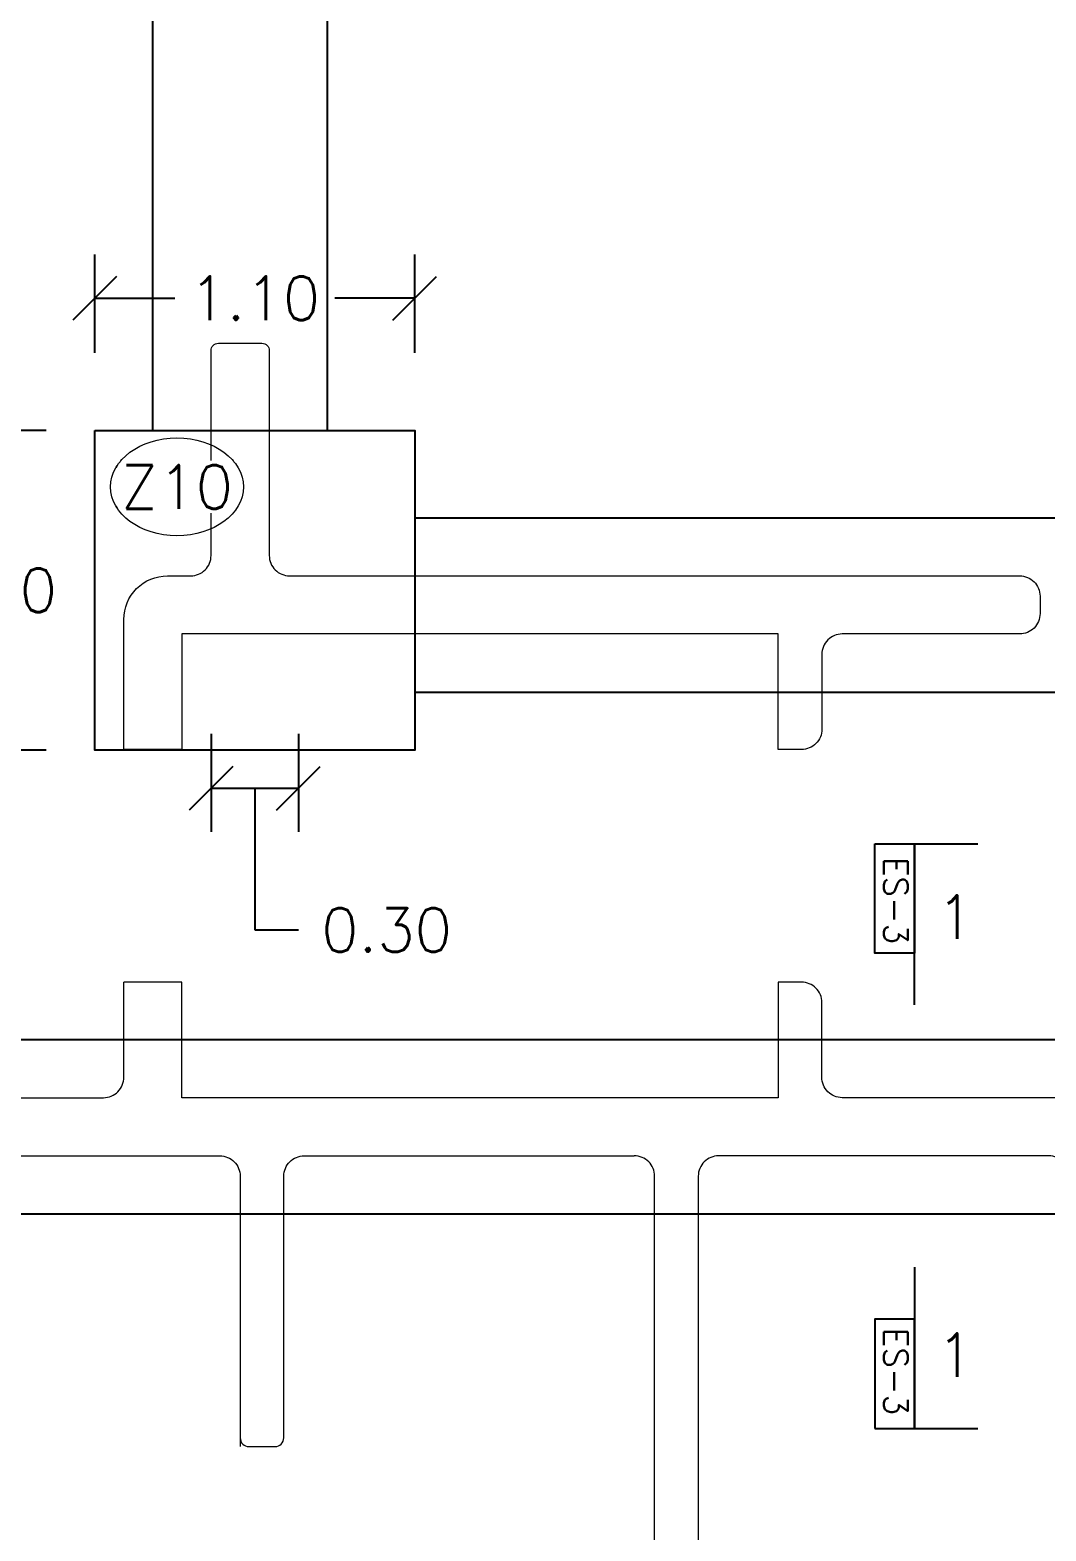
# Model space of a CAD drawing. Header units: metres. Extents: x -25 to 234, y -27 to 52.
# Drawn here: x 94.73 to 98.22, y -17.09 to -11.92 of the extents above; entities that cross this region are included whole.
import ezdxf

# ---------------------------------------------------------------- set-up
doc = ezdxf.new("R2010")
doc.units = ezdxf.units.M
doc.header["$LTSCALE"] = 0.1
doc.header["$MEASUREMENT"] = 0
doc.header["$PDMODE"] = 66
doc.linetypes.add('CONTINUA', pattern=[0])
doc.layers.add('0-S-GRID-IDEN', color=1, linetype='Continuous', lineweight=9)
doc.layers.add('A-WALL', color=7, linetype='Continuous', lineweight=5)
for name, color, linetype in [('DIMENSIONES', 7, 'Continuous'), ('DIMTEXTO', 4, 'Continuous'), ('HATCH', 8, 'Continuous'), ('TEXTOS', 4, 'Continuous'), ('ZAPATAS', 6, 'Continuous')]:
    doc.layers.add(name, color=color, linetype=linetype)
doc.styles.add('SMPLEX', font='simplex.shx')
doc.dimstyles.new('DIM-75', dxfattribs={"dimscale": 0.75, "dimtxt": 0.2, "dimasz": 0.2, "dimexe": 0.2, "dimexo": 0.2, "dimgap": 0.1, "dimtad": 0, "dimtih": 1, "dimtoh": 1, "dimzin": 0, "dimdsep": 46, "dimtxsty": 'SMPLEX', "dimblk1": 'OBLIQUE', "dimblk2": 'OBLIQUE', "dimsah": 1, "dimcen": 0.2, "dimclrd": 4, "dimclre": 4, "dimclrt": 4, "dimadec": 0, "dimazin": 0, "dimtfac": 1, "dimtmove": 1, "dimatfit": 3, "dimldrblk": 'OPEN30', "dimfxl": 0.25, "dimfxlon": 1, "dimtfill": 1, "dimtolj": 1, "dimtzin": 0, "dimarcsym": 0})

# ---------------------------------------------------------------- blocks, each defined once
blk = doc.blocks.new('A$C2bbc346b')
at = {"layer": 'A-WALL', "color": 8}
blk.add_line((2.425, -10.9945), (2.575, -10.9945), dxfattribs=at)
for points in [[(2.33, -11.7945, 0.414214), (2.4, -11.7245), (2.4, -11.0195, -0.414214), (2.425, -10.9945), (2.575, -10.9945, -0.414214), (2.6, -11.0195), (2.6, -11.7245, 0.414214), (2.67, -11.7945), (5.18, -11.7945, -0.414214), (5.25, -11.8645), (5.25, -11.9245, -0.414214), (5.18, -11.9945)], [(5.18, -11.9945), (4.57, -11.9945, 0.414214), (4.5, -12.0645), (4.5, -12.3218, -0.414214), (4.43, -12.3918), (4.35, -12.3918), (4.35, -11.9945), (2.3, -11.9945), (2.3, -12.3918), (2.1, -12.3918), (2.1, -11.9445, -0.414214), (2.25, -11.7945), (2.33, -11.7945)], [(0.2, -14.3398), (0, -14.3398), (0, -13.6591, -0.414214), (0.07, -13.5891), (2.03, -13.5891, 0.414214), (2.1, -13.5191), (2.1, -13.1918)], [(8, -18.1891), (8, -14.1891), (8.73, -14.1891, 0.414214), (8.8, -14.1191), (8.8, -14.0591, 0.414214), (8.73, -13.9891), (8, -13.9891), (8, -13.6591, 0.414214), (7.93, -13.5891), (4.57, -13.5891, -0.414214), (4.5, -13.5191), (4.5, -13.2618, 0.414214), (4.43, -13.1918), (4.35, -13.1918), (4.35, -13.5891), (2.3, -13.5891), (2.3, -13.1918), (2.1, -13.1918)], [(0.2, -14.3398), (0.2, -13.7891), (2.43, -13.7891, -0.414214), (2.5, -13.8591), (2.5, -14.7891)], [(2.5, -14.6391), (2.5, -14.7591, 0.414214), (2.53, -14.7891), (2.62, -14.7891, 0.414214), (2.65, -14.7591), (2.65, -13.8591, -0.414214), (2.72, -13.7891), (3.855, -13.7891)], [(2.62, -15.5891, -0.414214), (2.65, -15.6191), (2.65, -16.5441, 0.414214), (2.72, -16.6141), (3.855, -16.6141, 0.414214), (3.925, -16.5441), (3.925, -13.8591, 0.414214), (3.855, -13.7891)], [(7.73, -13.7891), (5.5707, -13.7891, 0.414214), (5.5007, -13.8591), (5.5007, -14.7591, -0.414214), (5.4707, -14.7891), (5.3807, -14.7891, -0.414214), (5.3507, -14.7591), (5.3507, -13.8591, 0.414214), (5.2807, -13.7891), (4.145, -13.7891, 0.414214), (4.075, -13.8591), (4.075, -16.5441)]]:
    blk.add_lwpolyline(points, format="xyb", dxfattribs=at)
blk = doc.blocks.new('_Oblique')
at = {"color": 0, "linetype": 'ByBlock', "lineweight": -2}
blk.add_line((-0.5, -0.5), (0.5, 0.5), dxfattribs=at)
blk = doc.blocks.new('*D552')
at = {"layer": 'Defpoints', "color": 0, "linetype": 'CONTINUA', "transparency": 16777216}
for p in [(95.3491, -14.0004), (95.6491, -14.0004), (95.6491, -14.5318)]:
    blk.add_point(p, dxfattribs=at)
at = {"layer": 'DIMENSIONES', "color": 4, "linetype": 'CONTINUA', "lineweight": -2, "transparency": 16777216}
for p, q in [((95.3491, -14.3443), (95.3491, -14.6818)), ((95.6491, -14.3443), (95.6491, -14.6818)), ((95.3491, -14.5318), (95.6491, -14.5318)), ((95.4991, -14.5318), (95.4991, -15.0193)), ((95.4991, -15.0193), (95.6491, -15.0193))]:
    blk.add_line(p, q, dxfattribs=at)
at = {"layer": 'DIMENSIONES', "color": 4, "linetype": 'CONTINUA', "lineweight": -2, "transparency": 16777216, "xscale": 0.15, "yscale": 0.15, "zscale": 0.15, "rotation": 180}
blk.add_blockref('_Oblique', (95.3491, -14.5318), dxfattribs=at)
at = {"layer": 'DIMENSIONES', "color": 4, "linetype": 'CONTINUA', "lineweight": -2, "transparency": 16777216, "xscale": 0.15, "yscale": 0.15, "zscale": 0.15}
blk.add_blockref('_Oblique', (95.6491, -14.5318), dxfattribs=at)
at = {"layer": 'DIMENSIONES', "color": 4, "linetype": 'CONTINUA', "transparency": 16777216, "insert": (95.9527, -15.0193), "char_height": 0.15, "attachment_point": 5, "style": 'SMPLEX', "bg_fill": 3, "box_fill_scale": 1.25, "bg_fill_color": 256, "bg_fill_true_color": 13158600, "bg_fill_transparency": 0}
blk.add_mtext('\\A1;0.30', dxfattribs=at)
blk = doc.blocks.new('_Open30')
at = {"layer": 'DIMTEXTO', "color": 0, "lineweight": -2}
for p, q in [((-1, 0.268), (0, 0)), ((0, 0), (-1, -0.268)), ((0, 0), (-1, 0))]:
    blk.add_line(p, q, dxfattribs=at)
blk = doc.blocks.new('*D553')
at = {"layer": 'Defpoints', "color": 0, "linetype": 'CONTINUA', "transparency": 16777216}
for p in [(96.0491, -12.8466), (94.9491, -14.4004), (96.0491, -14.4004)]:
    blk.add_point(p, dxfattribs=at)
at = {"layer": 'DIMENSIONES', "color": 4, "linetype": 'CONTINUA', "lineweight": -2, "transparency": 16777216}
for p, q in [((94.9491, -13.0341), (94.9491, -12.6966)), ((96.0491, -13.0341), (96.0491, -12.6966)), ((94.9491, -12.8466), (95.2241, -12.8466)), ((96.0491, -12.8466), (95.7741, -12.8466))]:
    blk.add_line(p, q, dxfattribs=at)
at = {"layer": 'DIMENSIONES', "color": 4, "linetype": 'CONTINUA', "lineweight": -2, "transparency": 16777216, "xscale": 0.15, "yscale": 0.15, "zscale": 0.15, "rotation": 180}
blk.add_blockref('_Oblique', (94.9491, -12.8466), dxfattribs=at)
at = {"layer": 'DIMENSIONES', "color": 4, "linetype": 'CONTINUA', "lineweight": -2, "transparency": 16777216, "xscale": 0.15, "yscale": 0.15, "zscale": 0.15}
blk.add_blockref('_Oblique', (96.0491, -12.8466), dxfattribs=at)
at = {"layer": 'DIMENSIONES', "color": 4, "linetype": 'CONTINUA', "transparency": 16777216, "insert": (95.4991, -12.8466), "char_height": 0.15, "attachment_point": 5, "style": 'SMPLEX', "bg_fill": 3, "box_fill_scale": 1.25, "bg_fill_color": 256, "bg_fill_true_color": 13158600, "bg_fill_transparency": 0}
blk.add_mtext('\\A1;1.10', dxfattribs=at)
blk = doc.blocks.new('*D554')
at = {"layer": 'Defpoints', "color": 0, "linetype": 'CONTINUA', "transparency": 16777216}
for p in [(94.5946, -13.3015), (94.9491, -13.3015), (94.9491, -14.4004)]:
    blk.add_point(p, dxfattribs=at)
at = {"layer": 'DIMENSIONES', "color": 4, "linetype": 'CONTINUA', "lineweight": -2, "transparency": 16777216}
for p, q in [((94.7821, -13.3015), (94.4446, -13.3015)), ((94.5946, -13.3015), (94.5946, -13.7009)), ((94.5946, -14.4004), (94.5946, -14.0009)), ((94.7821, -14.4004), (94.4446, -14.4004))]:
    blk.add_line(p, q, dxfattribs=at)
at = {"layer": 'DIMENSIONES', "color": 4, "linetype": 'CONTINUA', "lineweight": -2, "transparency": 16777216, "xscale": 0.15, "yscale": 0.15, "zscale": 0.15}
for p, rotation in [((94.5946, -13.3015), 90), ((94.5946, -14.4004), 270)]:
    blk.add_blockref('_Oblique', p, dxfattribs=dict(at, rotation=rotation))
at = {"layer": 'DIMENSIONES', "color": 4, "linetype": 'CONTINUA', "transparency": 16777216, "insert": (94.5946, -13.8509), "char_height": 0.15, "attachment_point": 5, "style": 'SMPLEX', "bg_fill": 3, "box_fill_scale": 1.25, "bg_fill_color": 256, "bg_fill_true_color": 13158600, "bg_fill_transparency": 0}
blk.add_mtext('\\A1;1.10', dxfattribs=at)

msp = doc.modelspace()

# ---------------------------------------------------------------- linework, layer by layer
at = {"layer": 'TEXTOS', "color": 6, "linetype": 'Continuous', "ltscale": 0.01}
for p, q in [((97.6317, -14.7228), (97.9852, -14.7228)), ((97.6317, -16.7333), (97.9852, -16.7333))]:
    msp.add_line(p, q, dxfattribs=at)
at = {"layer": 'TEXTOS', "color": 5, "linetype": 'Continuous', "ltscale": 0.01}
for p, q in [((97.7677, -15.277), (97.7677, -14.7228)), ((97.7677, -16.1791), (97.7677, -16.7333))]:
    msp.add_line(p, q, dxfattribs=at)
at = {"layer": 'TEXTOS', "color": 8, "linetype": 'Continuous', "ltscale": 0.01}
for points in [[(97.6317, -14.7228), (97.7677, -14.7228), (97.7677, -15.0988), (97.6317, -15.0988)], [(97.6317, -16.7333), (97.7677, -16.7333), (97.7677, -16.3573), (97.6317, -16.3573)]]:
    msp.add_lwpolyline(points, close=True, dxfattribs=at)
at = {"layer": 'ZAPATAS', "lineweight": 25}
for p, q in [((93.7991, -15.396), (100.0997, -15.396)), ((93.7991, -15.996), (100.0997, -15.996))]:
    msp.add_line(p, q, dxfattribs=at)

# ---------------------------------------------------------------- block references
at = {"layer": 'HATCH', "ltscale": 0.2}
msp.add_blockref('A$C2bbc346b', (92.9491, -2.0069), dxfattribs=at)

# ---------------------------------------------------------------- texts
at = {"layer": 'TEXTOS', "color": 4, "ltscale": 0.5, "char_height": 0.0825, "attachment_point": 5, "rotation": 270, "style": 'SMPLEX'}
for insert in [(97.7033, -14.9183), (97.7033, -16.5378)]:
    msp.add_mtext('ES-3', dxfattribs=dict(at, insert=insert))

# ---------------------------------------------------------------- next in the draw order: texts
at = {"layer": 'DIMTEXTO', "color": 4, "lineweight": -3, "char_height": 0.15, "attachment_point": 5, "style": 'SMPLEX', "bg_fill": 3, "box_fill_scale": 1.1, "bg_fill_color": 256, "bg_fill_true_color": 13158600, "bg_fill_transparency": 0}
for insert in [(97.9077, -14.9746), (97.9077, -16.4815)]:
    msp.add_mtext('1', dxfattribs=dict(at, insert=insert))

# ---------------------------------------------------------------- next in the draw order: dimensions: what is measured, and where the dimension line sits
at = {"layer": 'DIMENSIONES', "linetype": 'CONTINUA'}
dim = msp.add_linear_dim(base=(95.6491, -14.5318), p1=(95.3491, -14.0004), p2=(95.6491, -14.0004), dimstyle='DIM-75', dxfattribs=at)
dim.commit()
dim.dimension.update_dxf_attribs({"geometry": '*D552', "text_midpoint": (95.7241, -15.0193)})

# ---------------------------------------------------------------- next in the draw order: linework, layer by layer
at = {"layer": 'ZAPATAS', "lineweight": 25}
msp.add_lwpolyline([(94.9491, -13.3015), (96.0491, -13.3015), (96.0491, -14.4004), (94.9491, -14.4004)], close=True, dxfattribs=at)

# ---------------------------------------------------------------- next in the draw order: dimensions: what is measured, and where the dimension line sits
at = {"layer": 'DIMENSIONES', "linetype": 'CONTINUA'}
dim = msp.add_linear_dim(base=(96.0491, -12.8466), p1=(94.9491, -14.4004), p2=(96.0491, -14.4004), dimstyle='DIM-75', dxfattribs=at)
dim.commit()
dim.dimension.update_dxf_attribs({"geometry": '*D553', "text_midpoint": (95.4991, -12.8466)})

# ---------------------------------------------------------------- next in the draw order: linework, layer by layer
at = {"layer": 'ZAPATAS', "lineweight": 25}
for p, q in [((95.1491, -13.3015), (95.1491, -10.7004)), ((95.7491, -13.3015), (95.7491, -10.7004)), ((96.0491, -13.6015), (98.857, -13.6015)), ((96.0491, -14.2015), (98.857, -14.2015))]:
    msp.add_line(p, q, dxfattribs=at)

# ---------------------------------------------------------------- next in the draw order: texts
at = {"layer": 'DIMTEXTO', "color": 4, "insert": (95.2318, -13.4955), "char_height": 0.15, "attachment_point": 5, "rotation": 0, "style": 'SMPLEX', "bg_fill": 3, "box_fill_scale": 1.1, "bg_fill_color": 256, "bg_fill_true_color": 13158600, "bg_fill_transparency": 0}
msp.add_mtext('\\A1;Z10', dxfattribs=at)

# ---------------------------------------------------------------- next in the draw order: dimensions: what is measured, and where the dimension line sits
at = {"layer": 'DIMENSIONES', "linetype": 'CONTINUA'}
dim = msp.add_linear_dim(base=(94.5946, -13.3015), p1=(94.9491, -14.4004), p2=(94.9491, -13.3015), angle=90, dimstyle='DIM-75', dxfattribs=at)
dim.commit()
dim.dimension.update_dxf_attribs({"geometry": '*D554', "text_midpoint": (94.5946, -13.8509)})

# ---------------------------------------------------------------- next in the draw order: linework, layer by layer
at = {"layer": '0-S-GRID-IDEN'}
msp.add_ellipse((95.2318, -13.4955), major_axis=(0.2285, 0), ratio=0.736432, dxfattribs=at)

doc.saveas('drawing.dxf')
